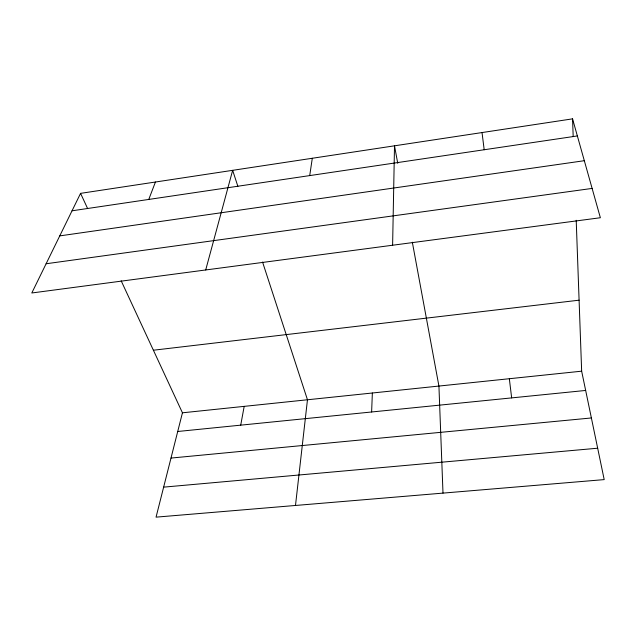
<?xml version="1.0" encoding="UTF-8"?>
<svg xmlns="http://www.w3.org/2000/svg" width="636" height="636" viewBox="0 0 636 636"><rect width="100%" height="100%" fill="white"/><g stroke="black" fill="none" stroke-linecap="round" stroke-linejoin="round"><path stroke-width="0.95" d="M392.611 245.226L394.511 145.811L397.739 163.293M371.623 411.985L372.362 393M295.486 505.469L307.466 399.766L262.557 262.056M309.716 175.592L312.3 158.269M240.718 425.158L244.184 406.364M121.158 280.786L182.445 412.804L156.051 517.148L604.2 479.608L581.654 371.178L576.208 220.287M205.706 269.966L232.649 170.329L237.872 186.34M148.76 199.434L155.438 182.023M80.573 193.36L31.8 292.981L600.368 217.735L572.551 118.853L80.573 193.36L87.649 208.6M72.035 210.802L577.361 135.945M59.744 235.892L584.325 160.701M46.11 263.757L592.124 188.415M153.395 350.221L579.094 300.184M182.445 412.804L581.654 371.178M177.714 431.494L585.661 390.448M170.997 458.071L591.385 417.963M163.635 487.144L597.673 448.213M412.335 242.221L438.927 386.06L442.998 493.115M482.032 132.558L484.187 149.746M509.333 378.714L511.654 397.898M572.551 118.853L573.187 136.581"/></g></svg>
